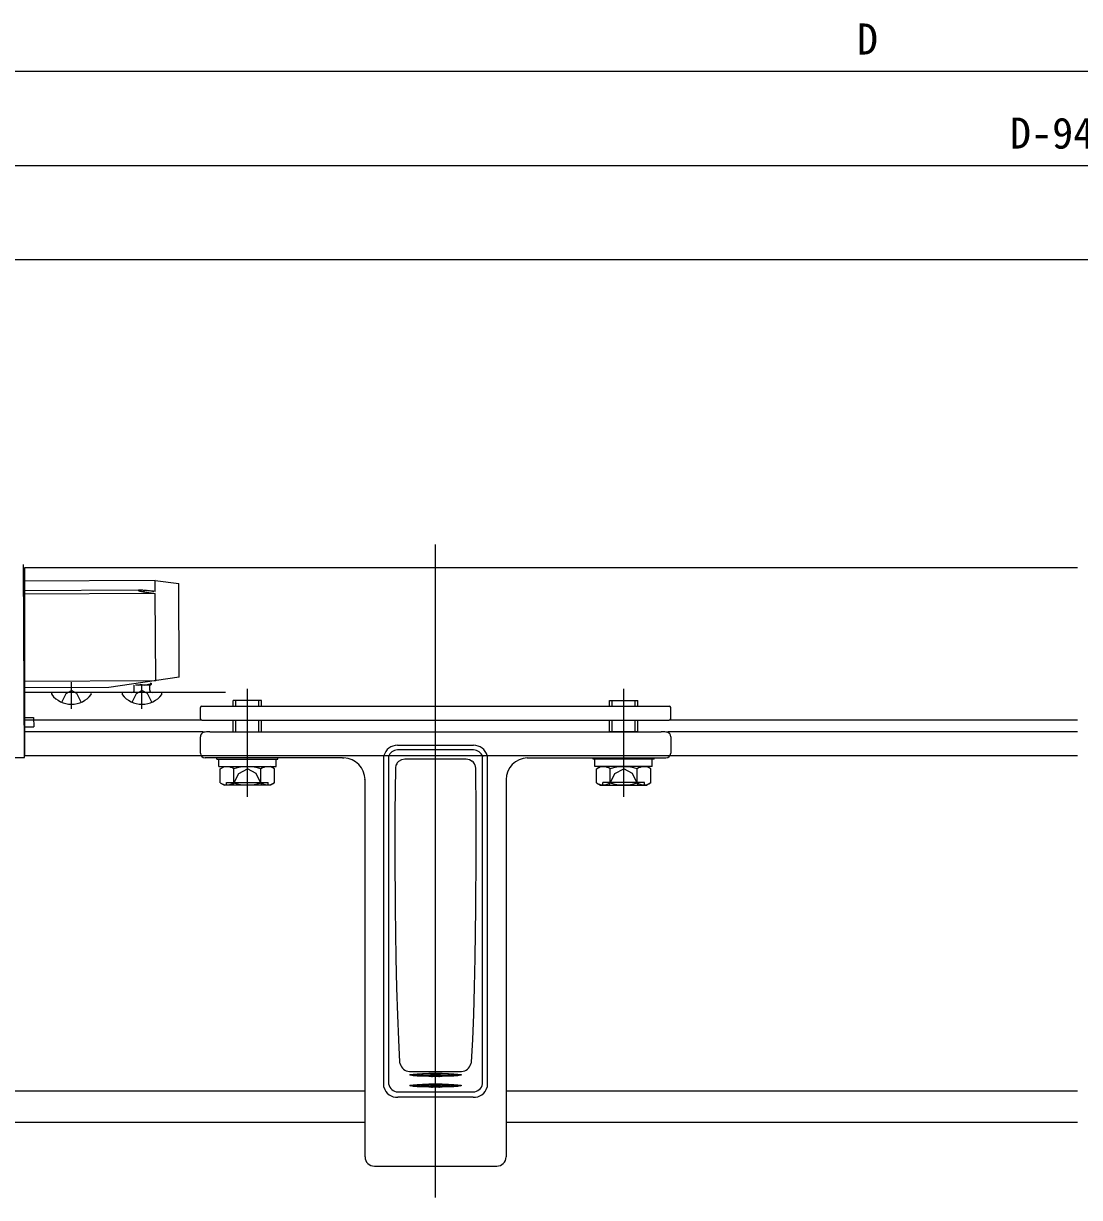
# Model space of a CAD drawing. Units: millimetres, scale not verified. Extents: x -693 to 693, y -1120 to 1121.
# Drawn here: x -137.8 to 86.7, y -783.2 to -533.6 of the extents above; entities that cross this region are included whole.
import ezdxf
from ezdxf.enums import TextEntityAlignment as Align

# ---------------------------------------------------------------- set-up
doc = ezdxf.new("R2010")
doc.units = ezdxf.units.MM
doc.header["$LTSCALE"] = 6
for name, color, linetype in [('0-3_YKK_12', 2, 'Continuous'), ('0-4_YKK_13', 4, 'Continuous'), ('0-6_YKK_D', 6, 'Continuous')]:
    doc.layers.add(name, color=color, linetype=linetype)
doc.styles.add('ＭＳ ゴシック', font='')
doc.styles.get('ＭＳ ゴシック').set_extended_font_data('MS Gothic')

msp = doc.modelspace()

# ---------------------------------------------------------------- linework, layer by layer
at = {"layer": '0-3_YKK_12'}
for p, q in [((-50.212, -783.211), (-50.212, -644.337)), ((-137.636, -649.337), (-137.636, -689.337)), ((86.288, -649.337), (-137.636, -649.337)), ((-94.907, -675.837), (-137.636, -675.837)), ((-99.912, -681.719), (-137.636, -681.719)), ((86.288, -681.719), (-0.512, -681.719)), ((-99.635, -684.214), (-137.636, -684.214)), ((86.288, -684.214), (-0.788, -684.214)), ((86.288, -689.337), (-137.636, -689.337)), ((-65.212, -760.57), (-210.212, -760.57)), ((86.288, -760.57), (-35.212, -760.57)), ((-65.212, -767.235), (-210.212, -767.235)), ((86.288, -767.235), (-35.212, -767.235))]:
    msp.add_line(p, q, dxfattribs=at)
at = {"layer": '0-4_YKK_13'}
for p, q in [((-137.635, -689.643), (-137.849, -648.643)), ((-109.831, -651.997), (-137.831, -652.143)), ((-109.819, -654.364), (-109.831, -651.997)), ((-109.831, -651.997), (-104.828, -652.671)), ((-104.724, -672.57), (-104.828, -652.671)), ((-113.216, -654.09), (-137.82, -654.219)), ((-109.817, -654.786), (-137.816, -654.933)), ((-113.153, -654.091), (-113.104, -654.09)), ((-112.935, -654.298), (-112.998, -654.283)), ((-112.899, -654.091), (-112.993, -654.089)), ((-112.93, -654.09), (-112.861, -654.092)), ((-112.899, -654.091), (-112.786, -654.094)), ((-112.697, -654.097), (-112.802, -654.094)), ((-112.709, -654.346), (-112.79, -654.329)), ((-112.584, -654.103), (-112.704, -654.097)), ((-112.657, -654.357), (-112.523, -654.383)), ((-112.462, -654.109), (-112.616, -654.101)), ((-112.331, -654.117), (-112.52, -654.106)), ((-112.304, -654.424), (-112.418, -654.403)), ((-112.415, -654.112), (-112.301, -654.119)), ((-112.25, -654.433), (-112.042, -654.469)), ((-112.033, -654.138), (-112.189, -654.127)), ((-112.091, -654.461), (-111.892, -654.494)), ((-111.862, -654.152), (-112.039, -654.138)), ((-111.675, -654.167), (-111.89, -654.149)), ((-111.552, -654.549), (-111.729, -654.521)), ((-111.471, -654.186), (-111.727, -654.163)), ((-111.249, -654.206), (-111.551, -654.178)), ((-111.515, -654.554), (-111.152, -654.609)), ((-111.009, -654.23), (-111.359, -654.196)), ((-111.288, -654.589), (-110.927, -654.641)), ((-110.747, -654.257), (-111.152, -654.216)), ((-111.041, -654.625), (-110.682, -654.675)), ((-110.463, -654.288), (-110.927, -654.239)), ((-110.772, -654.663), (-110.417, -654.71)), ((-110.48, -654.702), (-110.129, -654.747)), ((-110.418, -654.293), (-110.131, -654.326)), ((-110.162, -654.743), (-109.817, -654.786)), ((-109.72, -673.296), (-109.817, -654.786)), ((-137.719, -673.443), (-109.72, -673.296)), ((-127.636, -679.337), (-127.636, -673.637)), ((-104.724, -672.57), (-119.713, -674.749)), ((-112.183, -674.249), (-110.636, -673.942)), ((-110.866, -673.809), (-110.636, -673.942)), ((-119.713, -674.749), (-137.712, -674.843)), ((-123.661, -675.837), (-131.612, -675.837)), ((-108.661, -675.837), (-116.612, -675.837)), ((-114.271, -675.337), (-114.271, -674.286)), ((-110.996, -674.249), (-114.011, -674.249)), ((-113.427, -674.249), (-112.795, -674.079)), ((-112.636, -679.337), (-112.636, -674.057)), ((-110.636, -674.042), (-111.68, -674.249)), ((-111.001, -675.337), (-111.001, -674.249)), ((-90.22, -698.046), (-90.22, -675.046)), ((-10.205, -698.046), (-10.205, -675.046)), ((-99.912, -678.719), (-0.512, -678.719)), ((-93.22, -678.719), (-93.22, -677.546)), ((-87.22, -677.546), (-93.22, -677.546)), ((-92.68, -678.719), (-92.68, -677.546)), ((-87.76, -678.719), (-87.76, -677.546)), ((-87.22, -678.719), (-87.22, -677.546)), ((-13.205, -678.719), (-13.205, -677.546)), ((-13.205, -677.546), (-7.205, -677.546)), ((-12.665, -678.719), (-12.665, -677.546)), ((-7.745, -678.719), (-7.745, -677.546)), ((-7.205, -678.719), (-7.205, -677.546)), ((-100.212, -681.419), (-100.212, -679.019)), ((-0.212, -681.419), (-0.212, -679.019)), ((-137.669, -683.146), (-135.669, -683.136)), ((-99.912, -681.719), (-0.512, -681.719)), ((-93.22, -684.2), (-93.22, -681.719)), ((-92.68, -684.2), (-92.68, -681.719)), ((-87.76, -684.2), (-87.76, -681.719)), ((-87.22, -684.2), (-87.22, -681.719)), ((-13.205, -684.2), (-13.205, -681.719)), ((-12.665, -684.2), (-12.665, -681.719)), ((-7.745, -684.2), (-7.745, -681.719)), ((-7.205, -684.2), (-7.205, -681.719)), ((-100.212, -688.736), (-100.212, -685.237)), ((-98.212, -684.231), (-2.212, -684.231)), ((-92.68, -684.2), (-92.683, -684.231)), ((-87.76, -684.2), (-87.756, -684.231)), ((-87.225, -684.231), (-87.22, -684.2)), ((-13.2, -684.231), (-13.205, -684.2)), ((-12.665, -684.2), (-12.668, -684.231)), ((-7.745, -684.2), (-7.742, -684.231)), ((-0.212, -685.237), (-0.212, -688.736)), ((-100.212, -688.737), (-100.212, -688.736)), ((-58.299, -687.05), (-42.125, -687.05)), ((-42.125, -688.054), (-58.299, -688.054)), ((-0.212, -688.736), (-0.212, -688.737)), ((-150.239, -689.709), (-137.635, -689.643)), ((-99.212, -689.737), (-99.213, -689.737)), ((-69.989, -689.737), (-99.212, -689.737)), ((-96.72, -690.024), (-96.72, -689.737)), ((-96.276, -690.024), (-84.095, -690.024)), ((-96.276, -691.546), (-96.276, -690.024)), ((-84.095, -691.546), (-84.095, -690.024)), ((-69.989, -689.737), (-69.976, -689.737)), ((-69.976, -689.737), (-69.976, -689.737)), ((-69.976, -689.737), (-69.726, -689.743)), ((-61.212, -690.285), (-61.19, -690.027)), ((-61.193, -690.027), (-61.193, -689.262)), ((-60.212, -689.473), (-60.212, -758.81)), ((-58.681, -691.901), (-58.567, -691.211)), ((-56.723, -689.936), (-56.723, -689.935)), ((-56.723, -689.935), (-43.702, -689.935)), ((-41.858, -691.211), (-41.744, -691.901)), ((-40.212, -689.473), (-40.212, -689.526)), ((-40.212, -758.81), (-40.212, -689.473)), ((-39.232, -689.262), (-39.232, -690.027)), ((-30.699, -689.743), (-30.448, -689.737)), ((-30.448, -689.737), (-30.436, -689.737)), ((-30.448, -689.737), (-30.448, -689.737)), ((-30.436, -689.737), (-1.213, -689.737)), ((-4.148, -690.024), (-16.33, -690.024)), ((-16.33, -691.546), (-16.33, -690.024)), ((-4.148, -691.546), (-4.148, -690.024)), ((-3.705, -690.024), (-3.705, -689.737)), ((-1.212, -689.737), (-1.213, -689.737)), ((-96.276, -691.546), (-84.095, -691.546)), ((-95.993, -692.046), (-95.127, -691.546)), ((-95.993, -695.046), (-95.993, -692.046)), ((-95.127, -691.546), (-85.312, -691.546)), ((-93.106, -695.031), (-93.106, -692.061)), ((-87.333, -695.031), (-87.333, -692.061)), ((-84.446, -692.046), (-85.312, -691.546)), ((-84.446, -695.046), (-84.446, -692.046)), ((-4.148, -691.546), (-16.33, -691.546)), ((-15.978, -692.046), (-15.112, -691.546)), ((-15.978, -695.046), (-15.978, -692.046)), ((-5.297, -691.546), (-15.112, -691.546)), ((-13.092, -695.031), (-13.092, -692.061)), ((-7.318, -695.031), (-7.318, -692.061)), ((-4.431, -692.046), (-5.297, -691.546)), ((-4.431, -695.046), (-4.431, -692.046)), ((-95.993, -695.046), (-95.127, -695.546)), ((-85.312, -695.546), (-95.127, -695.546)), ((-94.651, -694.946), (-85.788, -694.946)), ((-94.651, -695.546), (-94.651, -694.946)), ((-85.788, -695.546), (-85.788, -694.946)), ((-84.446, -695.046), (-85.312, -695.546)), ((-65.209, -694.365), (-65.219, -694.357)), ((-65.212, -760.655), (-65.212, -694.726)), ((-35.205, -694.357), (-35.215, -694.365)), ((-35.212, -694.726), (-35.212, -760.655)), ((-15.978, -695.046), (-15.112, -695.546)), ((-15.112, -695.546), (-5.297, -695.546)), ((-5.773, -694.946), (-14.637, -694.946)), ((-14.637, -695.546), (-14.637, -694.946)), ((-5.773, -695.546), (-5.773, -694.946)), ((-4.431, -695.046), (-5.297, -695.546)), ((-57.711, -754.816), (-57.809, -754.429)), ((-42.616, -754.429), (-42.713, -754.816)), ((-60.212, -758.81), (-60.193, -759.071)), ((-55.756, -756.386), (-55.763, -756.386)), ((-55.756, -756.386), (-44.668, -756.386)), ((-50.712, -757.366), (-50.712, -757.434)), ((-49.712, -757.366), (-50.712, -757.366)), ((-50.712, -757.486), (-50.712, -757.434)), ((-49.712, -757.434), (-49.712, -757.366)), ((-49.712, -757.486), (-49.712, -757.434)), ((-44.661, -756.386), (-44.668, -756.386)), ((-40.231, -759.071), (-40.212, -758.81)), ((-65.212, -774.55), (-65.212, -760.655)), ((-58.212, -760.741), (-42.212, -760.741)), ((-50.712, -759.635), (-50.712, -759.703)), ((-49.712, -759.635), (-50.712, -759.635)), ((-50.712, -759.755), (-50.712, -759.703)), ((-49.712, -759.703), (-49.712, -759.635)), ((-49.712, -759.755), (-49.712, -759.703)), ((-35.212, -760.655), (-35.212, -774.55)), ((-42.212, -761.905), (-58.212, -761.905)), ((-63.213, -776.549), (-37.211, -776.549))]:
    msp.add_line(p, q, dxfattribs=at)
for points in [[(-113.204, -654.229), (-113.247, -654.215), (-113.287, -654.202), (-113.324, -654.187), (-113.355, -654.172), (-113.378, -654.158), (-113.391, -654.143), (-113.389, -654.13), (-113.375, -654.119), (-113.351, -654.111), (-113.319, -654.104), (-113.281, -654.099), (-113.241, -654.095), (-113.199, -654.093)], [(-112.987, -654.089), (-113.068, -654.089), (-113.142, -654.091), (-113.208, -654.093), (-113.267, -654.098), (-113.318, -654.104), (-113.359, -654.113), (-113.388, -654.129), (-113.381, -654.155), (-113.341, -654.179), (-113.288, -654.201), (-113.224, -654.223), (-113.151, -654.244), (-113.07, -654.265), (-112.98, -654.287), (-112.866, -654.313)], [(-113.056, -654.269), (-113.109, -654.255), (-113.158, -654.242)], [(-112.882, -654.31), (-112.774, -654.333), (-112.62, -654.364)], [(-112.532, -654.381), (-112.396, -654.407), (-112.179, -654.446)], [(-112.331, -654.117), (-112.176, -654.128), (-112.039, -654.138)], [(-111.916, -654.49), (-111.725, -654.521), (-111.36, -654.578)], [(-109.819, -654.364), (-110.155, -654.324), (-110.683, -654.264)], [(-110.996, -674.249), (-110.636, -674.042), (-110.636, -673.942)], [(-129.711, -677.914), (-128.781, -676.048), (-127.636, -675.44)], [(-125.561, -677.914), (-126.491, -676.048), (-127.636, -675.44)], [(-114.711, -677.914), (-113.781, -676.048), (-112.636, -675.44)], [(-110.561, -677.914), (-111.491, -676.048), (-112.636, -675.44)], [(-137.679, -681.146), (-135.679, -681.136), (-135.669, -683.136)], [(-93.214, -684.231), (-93.22, -684.2), (-87.22, -684.2)], [(-7.21, -684.231), (-7.205, -684.2), (-13.205, -684.2)], [(-96.72, -690.024), (-83.72, -690.024), (-83.72, -689.737)], [(-61.184, -759.736), (-61.212, -759.339), (-61.212, -690.285)], [(-58.008, -690.402), (-57.385, -690.047), (-56.723, -689.935)], [(-43.702, -689.935), (-42.995, -690.063), (-42.416, -690.402)], [(-40.204, -689.492), (-40.209, -689.478), (-40.211, -689.474), (-40.211, -689.473), (-40.211, -689.473), (-40.212, -689.471), (-40.212, -689.47), (-40.212, -689.47), (-40.212, -689.47), (-40.212, -689.47), (-40.212, -689.47), (-40.212, -689.473)], [(-39.234, -690.027), (-39.212, -690.285), (-39.212, -759.339), (-39.241, -759.736)], [(-3.705, -690.024), (-16.705, -690.024), (-16.705, -689.737)], [(-93.32, -695.546), (-92.073, -693.046), (-90.22, -692.061)], [(-87.12, -695.546), (-88.366, -693.046), (-90.22, -692.061)], [(-57.809, -754.429), (-58.046, -749.707), (-58.256, -744.438), (-58.438, -738.596), (-58.587, -732.223), (-58.741, -721.783), (-58.799, -710.228), (-58.773, -701.315), (-58.681, -691.901)], [(-41.744, -691.901), (-41.652, -701.282), (-41.625, -710.228), (-41.683, -721.707), (-41.837, -732.223), (-41.984, -738.504), (-42.164, -744.303), (-42.375, -749.631), (-42.616, -754.429)], [(-13.305, -695.546), (-12.059, -693.046), (-10.205, -692.061)], [(-7.105, -695.546), (-8.351, -693.046), (-10.205, -692.061)], [(-57.713, -754.809), (-57.711, -754.814), (-57.711, -754.816)], [(-42.713, -754.816), (-42.712, -754.81), (-42.712, -754.809)]]:
    msp.add_lwpolyline(points, dxfattribs=at)
for points in [[(-50.212, -757.487), (-51.636, -757.475), (-52.962, -757.44), (-54.101, -757.383), (-54.975, -757.309), (-55.525, -757.224), (-55.712, -757.132), (-55.525, -757.039), (-54.975, -756.954), (-54.101, -756.88), (-52.962, -756.824), (-51.636, -756.788), (-50.212, -756.776), (-48.789, -756.788), (-47.462, -756.824), (-46.323, -756.88), (-45.449, -756.954), (-44.9, -757.039), (-44.712, -757.132), (-44.9, -757.224), (-45.449, -757.309), (-46.323, -757.383), (-47.462, -757.44), (-48.789, -757.475)], [(-50.212, -759.756), (-51.636, -759.744), (-52.962, -759.708), (-54.101, -759.652), (-54.975, -759.578), (-55.525, -759.492), (-55.712, -759.4), (-55.525, -759.308), (-54.975, -759.223), (-54.101, -759.149), (-52.962, -759.092), (-51.636, -759.057), (-50.212, -759.045), (-48.789, -759.057), (-47.462, -759.092), (-46.323, -759.149), (-45.449, -759.223), (-44.9, -759.308), (-44.712, -759.4), (-44.9, -759.492), (-45.449, -759.578), (-46.323, -759.652), (-47.462, -759.708), (-48.789, -759.744)]]:
    msp.add_lwpolyline(points, close=True, dxfattribs=at)
for centre, radius, start, end in [((-131.612, -676.111), 0.274, 90, 217.71409), ((-127.636, -673.037), 5.3, 217.71409, 322.28591), ((-123.661, -676.111), 0.274, 322.28591, 90), ((-116.612, -676.111), 0.274, 90, 217.71409), ((-112.636, -673.037), 5.3, 217.71409, 322.28591), ((-114.771, -675.337), 0.5, 270, 0), ((-110.501, -675.337), 0.5, 180, 270), ((-108.661, -676.111), 0.274, 322.28591, 90), ((-99.912, -679.019), 0.3, 90, 180), ((-0.512, -679.019), 0.3, 0, 90), ((-99.912, -681.419), 0.3, 180, 270), ((-0.512, -681.419), 0.3, 270, 0), ((-99.24, -685.225), 0.973, 104.97101, 180.69202), ((-99.055, -686.213), 1.984, 86.39956, 102.79463), ((-98.268, -824.09), 139.859, 89.97699, 90.27417), ((-2.146, -819.778), 135.546, 89.72199, 90.02781), ((-1.359, -686.122), 1.893, 77.07796, 93.95948), ((-1.187, -685.226), 0.975, 359.36774, 75.23791), ((-99.212, -688.736), 1, 180.05168, 269.94902), ((-58.3, -690.047), 2.997, 89.98739, 164.82025), ((-58.301, -690.05), 1.996, 89.93721, 163.18321), ((-42.125, -690.047), 2.997, 15.17975, 90.01261), ((-42.123, -690.05), 1.996, 16.81679, 90.06279), ((-1.212, -688.736), 1, 270.04501, 359.95428), ((-69.865, -694.397), 4.656, 0.39041, 88.2865), ((-56.832, -691.812), 1.837, 129.84987, 160.89041), ((-43.584, -691.806), 1.826, 19.0187, 50.24102), ((-30.578, -694.379), 4.638, 91.49797, 179.82513), ((-94.564, -694.211), 2.598, 55.86369, 115.45615), ((-90.22, -701.168), 9.553, 72.41205, 107.58795), ((-85.875, -694.211), 2.598, 64.54385, 124.13631), ((-14.55, -694.211), 2.598, 55.86369, 115.45615), ((-10.205, -701.168), 9.553, 72.41205, 107.58795), ((-5.86, -694.211), 2.598, 64.54385, 124.13631), ((-94.564, -692.881), 2.598, 244.54385, 304.13631), ((-90.22, -685.924), 9.553, 252.41205, 287.58795), ((-85.875, -692.881), 2.598, 235.86369, 295.45615), ((-75.01, -694.729), 9.798, 0.01569, 2.17758), ((-25.375, -694.73), 9.837, 177.82672, 179.98001), ((-14.55, -692.881), 2.598, 244.54385, 304.13631), ((-10.205, -685.924), 9.553, 252.41205, 287.58795), ((-5.86, -692.881), 2.598, 235.86369, 295.45615), ((-55.757, -754.385), 2.001, 192.44053, 269.8109), ((-44.667, -754.385), 2.001, 270.18137, 347.56721), ((-50.212, -803.292), 46.362, 83.46175, 96.53825), ((-50.212, -812.7), 55.503, 85.62599, 94.37401), ((-51.049, -756.307), 1.176, 269.29825, 286.64969), ((-49.399, -756.475), 1.008, 251.8945, 272.15756), ((-58.43, -759.083), 2.83, 193.34206, 274.40997), ((-58.229, -758.751), 1.99, 189.26108, 270.4845), ((-50.212, -805.561), 46.362, 83.46175, 96.53825), ((-50.212, -814.969), 55.503, 85.62599, 94.37401), ((-51.049, -758.576), 1.176, 269.29825, 286.64969), ((-49.399, -758.744), 1.008, 251.8945, 272.15756), ((-42.074, -758.975), 2.933, 267.28847, 344.9595), ((-42.198, -758.747), 1.993, 269.59822, 350.65619)]:
    msp.add_arc(centre, radius, start, end, dxfattribs=at)
for centre, major_axis, start_param, end_param in [((-63.211, -774.548), (1.423, 1.408), 2.3621448, 3.9317231), ((-37.213, -774.548), (1.423, -1.408), 5.4930548, 7.0626332)]:
    msp.add_ellipse(centre, major_axis=major_axis, ratio=0.998783, start_param=start_param, end_param=end_param, dxfattribs=at)
at = {"layer": '0-6_YKK_D'}
for p, q in [((352.788, -543.77), (-269.212, -543.77)), ((-174.849, -563.77), (352.788, -563.77)), ((-139.713, -583.77), (352.788, -583.77))]:
    msp.add_line(p, q, dxfattribs=at)

# ---------------------------------------------------------------- texts
at = {"layer": '0-6_YKK_D', "style": 'ＭＳ ゴシック'}
for s, p in [('D', (39.388, -542.17)), ('D-94.5', (71.929, -562.17))]:
    msp.add_text(s, height=6.598, dxfattribs=at).set_placement(p, align=Align.BOTTOM_LEFT)

doc.saveas('drawing.dxf')
